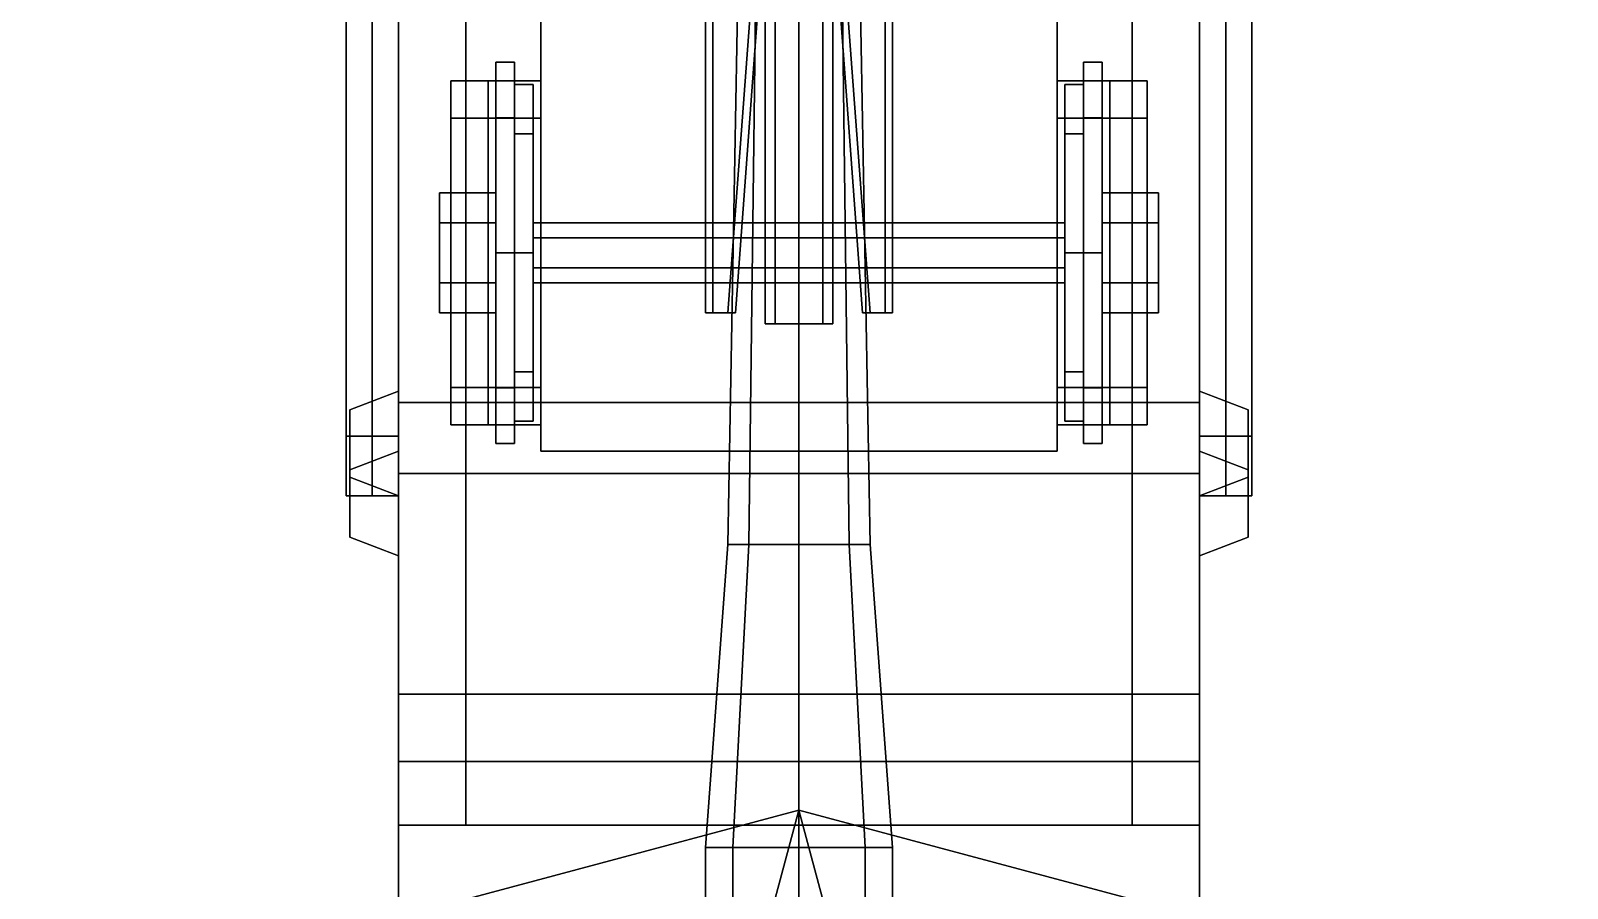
# Model space of a CAD drawing. Header units: millimetres. Extents: x -5.7 to 2.4, y -19.3 to 8.9.
# Drawn here: x -2.052 to 2.052, y 2.161 to 4.454 of the extents above; entities that cross this region are included whole.
import ezdxf

# ---------------------------------------------------------------- set-up
doc = ezdxf.new("R2010")
doc.units = ezdxf.units.MM
for name, color, linetype in [('gun', 1, 'Continuous'), ('supports', 5, 'Continuous'), ('turret', 2, 'Continuous'), ('wheels', 2, 'Continuous')]:
    doc.layers.add(name, color=color, linetype=linetype)

msp = doc.modelspace()

# ---------------------------------------------------------------- linework, layer by layer
for points in [[(-0.69, 8, 1.05), (-0.69, 8, 0.24), (-0.69, 3.33, 0.24), (-0.69, 3.33, 1.05)], [(-0.69, 3.33, 0.24), (-0.69, 8, 0.24), (0.69, 8, 0.24), (0.69, 3.33, 0.24)], [(0.69, 3.33, 0.24), (0.69, 8, 0.24), (0.69, 8, 1.05), (0.69, 3.33, 1.05)], [(-1.07, 6.57, 2.71), (-1.07, 6.57, 2.19), (-1.07, 3.27, 2.19), (-1.07, 3.27, 2.71)], [(-1.07, 3.27, 2.19), (-1.07, 6.57, 2.19), (-0.89, 6.57, 2.19), (-0.89, 3.27, 2.19)], [(-0.89, 3.27, 2.71), (-0.89, 6.57, 2.71), (-1.07, 6.57, 2.71), (-1.07, 3.27, 2.71)], [(-0.89, 3.27, 2.19), (-0.89, 6.57, 2.19), (-0.89, 6.57, 2.71), (-0.89, 3.27, 2.71)], [(0.89, 6.57, 2.71), (0.89, 6.57, 2.19), (0.89, 3.27, 2.19), (0.89, 3.27, 2.71)], [(1.07, 3.27, 2.71), (1.07, 6.57, 2.71), (0.89, 6.57, 2.71), (0.89, 3.27, 2.71)], [(0.89, 3.27, 2.19), (0.89, 6.57, 2.19), (1.07, 6.57, 2.19), (1.07, 3.27, 2.19)], [(1.07, 3.27, 2.19), (1.07, 6.57, 2.19), (1.07, 6.57, 2.71), (1.07, 3.27, 2.71)], [(-1.07, 5.56, 1.92), (-1.07, 5.56, 1.41), (-1.07, 3.46, 1.41), (-1.07, 3.27, 1.92)], [(1.07, 3.27, 1.92), (1.07, 5.56, 1.92), (-1.07, 5.56, 1.92), (-1.07, 3.27, 1.92)], [(-1.07, 3.46, 1.41), (-1.07, 5.56, 1.41), (1.07, 5.56, 1.41), (1.07, 3.46, 1.41)], [(-0.69, 5.56, 1.05), (-0.69, 3.33, 1.05), (0.69, 3.33, 1.05), (0.69, 5.56, 1.05)], [(1.07, 3.46, 1.41), (1.07, 5.56, 1.41), (1.07, 5.56, 1.92), (1.07, 3.27, 1.92)], [(-0.13, 4.51, 2.78), (-0.19, 3.7, 2.94), (-0.25, 3.7, 3.1), (-0.25, 4.51, 3.1)], [(-0.25, 4.51, 3.1), (-0.25, 3.7, 3.1), (-0.23, 3.7, 3.1), (-0.23, 4.51, 3.1)], [(-0.23, 3.7, 3.1), (-0.17, 3.7, 2.96), (-0.11, 4.51, 2.8), (-0.23, 4.51, 3.1)], [(-0.11, 4.51, 2.8), (-0.17, 3.7, 2.96), (-0.19, 3.7, 2.94), (-0.13, 4.51, 2.78)], [(0.11, 4.51, 2.8), (0.17, 3.7, 2.96), (0.23, 3.7, 3.1), (0.23, 4.51, 3.1)], [(0.13, 4.51, 2.78), (0.19, 3.7, 2.94), (0.17, 3.7, 2.96), (0.11, 4.51, 2.8)], [(0.25, 3.7, 3.1), (0.19, 3.7, 2.94), (0.13, 4.51, 2.78), (0.25, 4.51, 3.1)], [(0.23, 4.51, 3.1), (0.23, 3.7, 3.1), (0.25, 3.7, 3.1), (0.25, 4.51, 3.1)], [(-0.93, 4.32, 0.37), (-0.93, 4.32, 0.19), (-0.93, 3.4, 0.19), (-0.93, 3.4, 0.37)], [(-0.83, 4.32, 0.95), (-0.83, 4.32, 0.19), (-0.93, 4.32, 0.19), (-0.93, 4.32, 1.05)], [(-0.93, 3.4, 0.19), (-0.93, 4.32, 0.19), (-0.83, 4.32, 0.19), (-0.83, 3.4, 0.19)], [(-0.93, 4.32, 0.69), (-0.93, 4.32, 0.37), (-0.93, 4.22, 0.37), (-0.93, 4.22, 0.69)], [(-0.83, 3.4, 0.37), (-0.83, 4.32, 0.37), (-0.93, 4.32, 0.37), (-0.93, 3.4, 0.37)], [(-0.93, 4.32, 1.05), (-0.93, 4.32, 0.87), (-0.93, 4.22, 0.87), (-0.93, 4.22, 1.05)], [(-0.93, 3.4, 0.69), (-0.93, 4.32, 0.69), (-0.83, 4.32, 0.69), (-0.83, 3.4, 0.69)], [(-0.93, 4.32, 0.87), (-0.93, 4.32, 0.69), (-0.93, 3.4, 0.69), (-0.93, 3.4, 0.87)], [(-0.69, 4.32, 1.05), (-0.69, 4.32, 0.95), (-0.83, 4.32, 0.95), (-0.93, 4.32, 1.05)], [(-0.69, 4.22, 1.05), (-0.69, 4.32, 1.05), (-0.93, 4.32, 1.05), (-0.93, 4.22, 1.05)], [(-0.83, 3.4, 0.19), (-0.83, 4.32, 0.19), (-0.83, 4.32, 0.37), (-0.83, 3.4, 0.37)], [(-0.83, 4.22, 0.37), (-0.83, 4.32, 0.37), (-0.83, 4.32, 0.69), (-0.83, 4.22, 0.69)], [(-0.83, 3.4, 0.69), (-0.83, 4.32, 0.69), (-0.83, 4.32, 0.87), (-0.83, 3.4, 0.87)], [(-0.83, 4.22, 0.87), (-0.83, 4.32, 0.87), (-0.83, 4.32, 0.95), (-0.83, 4.22, 0.95)], [(-0.83, 4.22, 0.95), (-0.83, 4.32, 0.95), (-0.69, 4.32, 0.95), (-0.69, 4.22, 0.95)], [(0.69, 4.22, 0.95), (0.69, 4.32, 0.95), (0.83, 4.32, 0.95), (0.83, 4.22, 0.95)], [(0.93, 4.32, 1.05), (0.83, 4.32, 0.95), (0.69, 4.32, 0.95), (0.69, 4.32, 1.05)], [(0.93, 4.22, 1.05), (0.93, 4.32, 1.05), (0.69, 4.32, 1.05), (0.69, 4.22, 1.05)], [(0.83, 4.32, 0.19), (0.83, 3.4, 0.19), (0.83, 3.4, 0.37), (0.83, 4.32, 0.37)], [(0.93, 4.32, 1.05), (0.93, 4.32, 0.19), (0.83, 4.32, 0.19), (0.83, 4.32, 0.95)], [(0.93, 4.32, 0.19), (0.93, 3.4, 0.19), (0.83, 3.4, 0.19), (0.83, 4.32, 0.19)], [(0.83, 4.32, 0.37), (0.83, 4.22, 0.37), (0.83, 4.22, 0.69), (0.83, 4.32, 0.69)], [(0.83, 4.32, 0.37), (0.83, 3.4, 0.37), (0.93, 3.4, 0.37), (0.93, 4.32, 0.37)], [(0.83, 4.32, 0.69), (0.83, 3.4, 0.69), (0.83, 3.4, 0.87), (0.83, 4.32, 0.87)], [(0.93, 4.32, 0.69), (0.93, 3.4, 0.69), (0.83, 3.4, 0.69), (0.83, 4.32, 0.69)], [(0.83, 4.32, 0.87), (0.83, 4.22, 0.87), (0.83, 4.22, 0.95), (0.83, 4.32, 0.95)], [(0.93, 3.4, 0.37), (0.93, 3.4, 0.19), (0.93, 4.32, 0.19), (0.93, 4.32, 0.37)], [(0.93, 4.22, 0.69), (0.93, 4.22, 0.37), (0.93, 4.32, 0.37), (0.93, 4.32, 0.69)], [(0.93, 4.22, 1.05), (0.93, 4.22, 0.87), (0.93, 4.32, 0.87), (0.93, 4.32, 1.05)], [(0.93, 3.4, 0.87), (0.93, 3.4, 0.69), (0.93, 4.32, 0.69), (0.93, 4.32, 0.87)], [(-0.93, 4.22, 0.69), (-0.93, 4.22, 0.37), (-0.83, 4.22, 0.37), (-0.83, 4.22, 0.69)], [(-0.83, 3.5, 0.87), (-0.83, 4.22, 0.87), (-0.93, 4.22, 0.87), (-0.93, 3.5, 0.87)], [(-0.93, 4.22, 1.05), (-0.93, 4.22, 0.87), (-0.83, 4.22, 0.87), (-0.83, 4.22, 0.95)], [(-0.93, 4.22, 1.05), (-0.83, 4.22, 0.95), (-0.69, 4.22, 0.95), (-0.69, 4.22, 1.05)], [(0.69, 4.22, 1.05), (0.69, 4.22, 0.95), (0.83, 4.22, 0.95), (0.93, 4.22, 1.05)], [(0.83, 4.22, 0.69), (0.83, 4.22, 0.37), (0.93, 4.22, 0.37), (0.93, 4.22, 0.69)], [(0.83, 4.22, 0.87), (0.83, 3.5, 0.87), (0.93, 3.5, 0.87), (0.93, 4.22, 0.87)], [(0.83, 4.22, 0.95), (0.83, 4.22, 0.87), (0.93, 4.22, 0.87), (0.93, 4.22, 1.05)], [(-0.96, 3.94, 0.3714), (-0.96, 3.78, 0.3714), (-0.96, 3.7, 0.51), (-0.96, 4.02, 0.51)], [(-0.96, 3.94, 0.3714), (-0.96, 4.02, 0.51), (-0.81, 4.02, 0.51), (-0.81, 3.94, 0.3714)], [(-0.96, 4.02, 0.51), (-0.96, 3.7, 0.51), (-0.96, 3.78, 0.6486), (-0.96, 3.94, 0.6486)], [(-0.96, 4.02, 0.51), (-0.96, 3.94, 0.6486), (-0.81, 3.94, 0.6486), (-0.81, 4.02, 0.51)], [(0.96, 4.02, 0.51), (0.96, 3.94, 0.3714), (0.81, 3.94, 0.3714), (0.81, 4.02, 0.51)], [(0.96, 3.94, 0.6486), (0.96, 4.02, 0.51), (0.81, 4.02, 0.51), (0.81, 3.94, 0.6486)], [(0.96, 3.78, 0.3714), (0.96, 3.94, 0.3714), (0.96, 4.02, 0.51), (0.96, 3.7, 0.51)], [(0.96, 3.7, 0.51), (0.96, 4.02, 0.51), (0.96, 3.94, 0.6486), (0.96, 3.78, 0.6486)], [(-0.96, 3.78, 0.3714), (-0.96, 3.94, 0.3714), (-0.81, 3.94, 0.3714), (-0.81, 3.78, 0.3714)], [(-0.96, 3.94, 0.6486), (-0.96, 3.78, 0.6486), (-0.81, 3.78, 0.6486), (-0.81, 3.94, 0.6486)], [(0.96, 3.94, 0.3714), (0.96, 3.78, 0.3714), (0.81, 3.78, 0.3714), (0.81, 3.94, 0.3714)], [(0.96, 3.78, 0.6486), (0.96, 3.94, 0.6486), (0.81, 3.94, 0.6486), (0.81, 3.78, 0.6486)], [(-0.96, 3.7, 0.51), (-0.96, 3.78, 0.3714), (-0.81, 3.78, 0.3714), (-0.81, 3.7, 0.51)], [(-0.96, 3.78, 0.6486), (-0.96, 3.7, 0.51), (-0.81, 3.7, 0.51), (-0.81, 3.78, 0.6486)], [(0.96, 3.78, 0.3714), (0.96, 3.7, 0.51), (0.81, 3.7, 0.51), (0.81, 3.78, 0.3714)], [(0.96, 3.7, 0.51), (0.96, 3.78, 0.6486), (0.81, 3.78, 0.6486), (0.81, 3.7, 0.51)], [(-0.25, 3.7, 3.1), (-0.19, 3.7, 2.94), (-0.17, 3.7, 2.96), (-0.23, 3.7, 3.1)], [(0.23, 3.7, 3.1), (0.17, 3.7, 2.96), (0.19, 3.7, 2.94), (0.25, 3.7, 3.1)], [(-1.07, 3.49, 1.82), (-1.07, 3.49, 1.63), (-1.2, 3.44, 1.63), (-1.2, 3.44, 1.82)], [(-1.07, 3.49, 1.63), (-1.07, 3.21, 1.63), (-1.2, 3.26, 1.63), (-1.2, 3.44, 1.63)], [(-1.2, 3.44, 1.82), (-1.2, 3.26, 1.82), (-1.07, 3.21, 1.82), (-1.07, 3.49, 1.82)], [(-0.83, 3.5, 0.69), (-0.83, 3.5, 0.37), (-0.93, 3.5, 0.37), (-0.93, 3.5, 0.69)], [(-0.93, 3.5, 0.69), (-0.93, 3.5, 0.37), (-0.93, 3.4, 0.37), (-0.93, 3.4, 0.69)], [(-0.93, 3.5, 1.05), (-0.93, 3.5, 0.87), (-0.93, 3.4, 0.87), (-0.93, 3.4, 1.05)], [(-0.69, 3.4, 1.05), (-0.69, 3.5, 1.05), (-0.93, 3.5, 1.05), (-0.93, 3.4, 1.05)], [(-0.83, 3.5, 0.95), (-0.83, 3.5, 0.87), (-0.93, 3.5, 0.87), (-0.93, 3.5, 1.05)], [(-0.69, 3.5, 1.05), (-0.69, 3.5, 0.95), (-0.83, 3.5, 0.95), (-0.93, 3.5, 1.05)], [(-0.83, 3.4, 0.37), (-0.83, 3.5, 0.37), (-0.83, 3.5, 0.69), (-0.83, 3.4, 0.69)], [(-0.83, 3.4, 0.87), (-0.83, 3.5, 0.87), (-0.83, 3.5, 0.95), (-0.83, 3.4, 0.95)], [(-0.83, 3.4, 0.95), (-0.83, 3.5, 0.95), (-0.69, 3.5, 0.95), (-0.69, 3.4, 0.95)], [(0.69, 3.4, 0.95), (0.69, 3.5, 0.95), (0.83, 3.5, 0.95), (0.83, 3.4, 0.95)], [(0.93, 3.5, 1.05), (0.83, 3.5, 0.95), (0.69, 3.5, 0.95), (0.69, 3.5, 1.05)], [(0.93, 3.4, 1.05), (0.93, 3.5, 1.05), (0.69, 3.5, 1.05), (0.69, 3.4, 1.05)], [(0.93, 3.5, 0.69), (0.93, 3.5, 0.37), (0.83, 3.5, 0.37), (0.83, 3.5, 0.69)], [(0.83, 3.5, 0.37), (0.83, 3.4, 0.37), (0.83, 3.4, 0.69), (0.83, 3.5, 0.69)], [(0.93, 3.5, 1.05), (0.93, 3.5, 0.87), (0.83, 3.5, 0.87), (0.83, 3.5, 0.95)], [(0.83, 3.5, 0.87), (0.83, 3.4, 0.87), (0.83, 3.4, 0.95), (0.83, 3.5, 0.95)], [(0.93, 3.4, 0.69), (0.93, 3.4, 0.37), (0.93, 3.5, 0.37), (0.93, 3.5, 0.69)], [(0.93, 3.4, 1.05), (0.93, 3.4, 0.87), (0.93, 3.5, 0.87), (0.93, 3.5, 1.05)], [(1.2, 3.44, 1.82), (1.2, 3.44, 1.63), (1.07, 3.49, 1.63), (1.07, 3.49, 1.82)], [(1.07, 3.21, 1.63), (1.07, 3.49, 1.63), (1.2, 3.44, 1.63), (1.2, 3.26, 1.63)], [(1.2, 3.26, 1.82), (1.2, 3.44, 1.82), (1.07, 3.49, 1.82), (1.07, 3.21, 1.82)], [(1.07, 3.46, 1.41), (1.07, 2.68, 0.38), (-1.07, 2.68, 0.38), (-1.07, 3.46, 1.41)], [(-1.07, 3.46, 1.41), (-1.07, 2.68, 0.38), (-1.07, 2.33, 0.99), (-1.07, 3.27, 1.92)], [(1.07, 2.33, 0.99), (1.07, 2.68, 0.38), (1.07, 3.46, 1.41), (1.07, 3.27, 1.92)], [(-1.2, 3.44, 1.63), (-1.2, 3.26, 1.63), (-1.2, 3.26, 1.82), (-1.2, 3.44, 1.82)], [(1.2, 3.26, 1.63), (1.2, 3.44, 1.63), (1.2, 3.44, 1.82), (1.2, 3.26, 1.82)], [(-0.93, 3.4, 1.05), (-0.93, 3.4, 0.19), (-0.83, 3.4, 0.19), (-0.83, 3.4, 0.95)], [(-0.93, 3.4, 1.05), (-0.83, 3.4, 0.95), (-0.69, 3.4, 0.95), (-0.69, 3.4, 1.05)], [(0.69, 3.4, 1.05), (0.69, 3.4, 0.95), (0.83, 3.4, 0.95), (0.93, 3.4, 1.05)], [(0.83, 3.4, 0.95), (0.83, 3.4, 0.19), (0.93, 3.4, 0.19), (0.93, 3.4, 1.05)], [(-1.07, 3.33, 1.48), (-1.07, 3.33, 1.29), (-1.2, 3.28, 1.29), (-1.2, 3.28, 1.48)], [(-1.07, 3.33, 1.29), (-1.07, 3.05, 1.29), (-1.2, 3.1, 1.29), (-1.2, 3.28, 1.29)], [(-1.2, 3.28, 1.48), (-1.2, 3.1, 1.48), (-1.07, 3.05, 1.48), (-1.07, 3.33, 1.48)], [(-0.69, 3.33, 1.05), (-0.69, 3.33, 0.24), (0.69, 3.33, 0.24), (0.69, 3.33, 1.05)], [(1.2, 3.28, 1.48), (1.2, 3.28, 1.29), (1.07, 3.33, 1.29), (1.07, 3.33, 1.48)], [(1.2, 3.1, 1.48), (1.2, 3.28, 1.48), (1.07, 3.33, 1.48), (1.07, 3.05, 1.48)], [(1.07, 3.05, 1.29), (1.07, 3.33, 1.29), (1.2, 3.28, 1.29), (1.2, 3.1, 1.29)], [(-1.2, 3.28, 1.29), (-1.2, 3.1, 1.29), (-1.2, 3.1, 1.48), (-1.2, 3.28, 1.48)], [(-1.2, 3.26, 1.82), (-1.2, 3.26, 1.63), (-1.07, 3.21, 1.63), (-1.07, 3.21, 1.82)], [(-1.07, 3.27, 2.71), (-1.07, 3.27, 1.92), (-1.07, 2.33, 0.99), (-1.07, 2.33, 2.71)], [(-0.89, 2.33, 2.71), (-0.89, 3.27, 2.71), (-1.07, 3.27, 2.71), (-1.07, 2.33, 2.71)], [(-0.89, 3.27, 2.19), (-0.89, 3.27, 1.92), (-1.07, 3.27, 1.92), (-1.07, 3.27, 2.19)], [(-0.89, 3.27, 1.92), (-0.89, 2.33, 0.99), (0.89, 2.33, 0.99), (0.89, 3.27, 1.92)], [(-0.89, 2.33, 0.99), (-0.89, 3.27, 1.92), (-0.89, 3.27, 2.71), (-0.89, 2.33, 2.71)], [(0.89, 3.27, 2.71), (0.89, 3.27, 1.92), (0.89, 2.33, 0.99), (0.89, 2.33, 2.71)], [(1.07, 3.27, 2.19), (1.07, 3.27, 1.92), (0.89, 3.27, 1.92), (0.89, 3.27, 2.19)], [(1.07, 2.33, 2.71), (1.07, 3.27, 2.71), (0.89, 3.27, 2.71), (0.89, 2.33, 2.71)], [(1.07, 2.33, 0.99), (1.07, 3.27, 1.92), (1.07, 3.27, 2.71), (1.07, 2.33, 2.71)], [(1.07, 3.21, 1.82), (1.07, 3.21, 1.63), (1.2, 3.26, 1.63), (1.2, 3.26, 1.82)], [(1.2, 3.1, 1.29), (1.2, 3.28, 1.29), (1.2, 3.28, 1.48), (1.2, 3.1, 1.48)], [(-1.2, 3.1, 1.48), (-1.2, 3.1, 1.29), (-1.07, 3.05, 1.29), (-1.07, 3.05, 1.48)], [(1.07, 3.05, 1.48), (1.07, 3.05, 1.29), (1.2, 3.1, 1.29), (1.2, 3.1, 1.48)], [(-1.07, 2.33, 0.99), (-1.07, 2.68, 0.38), (-1.07, 2.5, 0.3), (-1.07, 2.33, 0.99)], [(-1.07, 2.5, 0.3), (-1.07, 2.68, 0.38), (1.07, 2.68, 0.38), (1.07, 2.5, 0.3)], [(1.07, 2.5, 0.3), (1.07, 2.68, 0.38), (1.07, 2.33, 0.99)], [(-1.07, 2.33, 0.99), (-1.07, 2.5, 0.3), (-1.07, -1.89, 0.3), (-1.07, -1.56, 0.99)], [(-1.07, -1.89, 0.3), (-1.07, 2.5, 0.3), (1.07, 2.5, 0.3), (1.07, -1.89, 0.3)], [(1.07, -1.89, 0.3), (1.07, 2.5, 0.3), (1.07, 2.33, 0.99), (1.07, -1.56, 0.99)], [(1.07, -1.56, 0.99), (1.07, 2.33, 0.99), (-1.07, 2.33, 0.99), (-1.07, -1.56, 0.99)], [(-1.07, 2.33, 2.71), (-1.07, 2.33, 0.99), (-0.89, 2.33, 0.99), (-0.89, 2.33, 2.71)], [(0.89, 2.33, 2.71), (0.89, 2.33, 0.99), (1.07, 2.33, 0.99), (1.07, 2.33, 2.71)]]:
    msp.add_3dface(points)
at = {"layer": 'gun'}
for points in [[(-0.0636, 3.67, 3.5136), (-0.09, 3.67, 3.45), (-0.09, 7.67, 3.45), (-0.0636, 7.67, 3.5136)], [(-0.09, 3.67, 3.45), (-0.0636, 3.67, 3.3864), (-0.0636, 7.67, 3.3864), (-0.09, 7.67, 3.45)], [(0, 3.67, 3.54), (-0.0636, 3.67, 3.5136), (-0.0636, 7.67, 3.5136), (0, 7.67, 3.54)], [(-0.0636, 3.67, 3.3864), (0, 3.67, 3.36), (0, 7.67, 3.36), (-0.0636, 7.67, 3.3864)], [(0.0636, 3.67, 3.5136), (0, 3.67, 3.54), (0, 7.67, 3.54), (0.0636, 7.67, 3.5136)], [(0, 3.67, 3.36), (0.0636, 3.67, 3.3864), (0.0636, 7.67, 3.3864), (0, 7.67, 3.36)], [(0.09, 3.67, 3.45), (0.0636, 3.67, 3.5136), (0.0636, 7.67, 3.5136), (0.09, 7.67, 3.45)], [(0.0636, 3.67, 3.3864), (0.09, 3.67, 3.45), (0.09, 7.67, 3.45), (0.0636, 7.67, 3.3864)], [(-0.19, 3.08, 3.45), (-0.1344, 3.08, 3.5844), (-0.1061, 5.3, 3.5561), (-0.15, 5.3, 3.45)], [(-0.1344, 3.08, 3.3156), (-0.19, 3.08, 3.45), (-0.15, 5.3, 3.45), (-0.1061, 5.3, 3.3439)], [(-0.1344, 3.08, 3.5844), (0, 3.08, 3.64), (0, 5.3, 3.6), (-0.1061, 5.3, 3.5561)], [(0, 3.08, 3.26), (-0.1344, 3.08, 3.3156), (-0.1061, 5.3, 3.3439), (0, 5.3, 3.3)], [(0, 3.08, 3.64), (0.1344, 3.08, 3.5844), (0.1061, 5.3, 3.5561), (0, 5.3, 3.6)], [(0.1344, 3.08, 3.3156), (0, 3.08, 3.26), (0, 5.3, 3.3), (0.1061, 5.3, 3.3439)], [(0.1344, 3.08, 3.5844), (0.19, 3.08, 3.45), (0.15, 5.3, 3.45), (0.1061, 5.3, 3.5561)], [(0.19, 3.08, 3.45), (0.1344, 3.08, 3.3156), (0.1061, 5.3, 3.3439), (0.15, 5.3, 3.45)], [(-0.25, 2.27, 3.45), (-0.1768, 2.27, 3.6268), (-0.1344, 3.08, 3.5844), (-0.19, 3.08, 3.45)], [(-0.1768, 2.27, 3.2732), (-0.25, 2.27, 3.45), (-0.19, 3.08, 3.45), (-0.1344, 3.08, 3.3156)], [(-0.1768, 2.27, 3.6268), (0, 2.27, 3.7), (0, 3.08, 3.64), (-0.1344, 3.08, 3.5844)], [(0, 2.27, 3.2), (-0.1768, 2.27, 3.2732), (-0.1344, 3.08, 3.3156), (0, 3.08, 3.26)], [(0, 2.27, 3.7), (0.1768, 2.27, 3.6268), (0.1344, 3.08, 3.5844), (0, 3.08, 3.64)], [(0.1768, 2.27, 3.2732), (0, 2.27, 3.2), (0, 3.08, 3.26), (0.1344, 3.08, 3.3156)], [(0.1768, 2.27, 3.6268), (0.25, 2.27, 3.45), (0.19, 3.08, 3.45), (0.1344, 3.08, 3.5844)], [(0.25, 2.27, 3.45), (0.1768, 2.27, 3.2732), (0.1344, 3.08, 3.3156), (0.19, 3.08, 3.45)], [(-0.25, -0.48, 3.45), (-0.1768, -0.48, 3.6268), (-0.1768, 2.27, 3.6268), (-0.25, 2.27, 3.45)], [(-0.1768, -0.48, 3.2732), (-0.25, -0.48, 3.45), (-0.25, 2.27, 3.45), (-0.1768, 2.27, 3.2732)], [(-0.1768, -0.48, 3.6268), (0, -0.48, 3.7), (0, 2.27, 3.7), (-0.1768, 2.27, 3.6268)], [(0, -0.48, 3.2), (-0.1768, -0.48, 3.2732), (-0.1768, 2.27, 3.2732), (0, 2.27, 3.2)], [(0, -0.48, 3.7), (0.1768, -0.48, 3.6268), (0.1768, 2.27, 3.6268), (0, 2.27, 3.7)], [(0.1768, -0.48, 3.2732), (0, -0.48, 3.2), (0, 2.27, 3.2), (0.1768, 2.27, 3.2732)], [(0.1768, -0.48, 3.6268), (0.25, -0.48, 3.45), (0.25, 2.27, 3.45), (0.1768, 2.27, 3.6268)], [(0.25, -0.48, 3.45), (0.1768, -0.48, 3.2732), (0.1768, 2.27, 3.2732), (0.25, 2.27, 3.45)]]:
    msp.add_3dface(points, dxfattribs=at)
at = {"layer": 'supports'}
for points in [[(-1.21, 3.37, 1.72), (-1.14, 3.37, 1.79), (-1.14, 7.28, 1.53), (-1.21, 7.28, 1.46)], [(-1.14, 3.37, 1.65), (-1.21, 3.37, 1.72), (-1.21, 7.28, 1.46), (-1.14, 7.28, 1.39)], [(-1.14, 3.37, 1.79), (-1.07, 3.37, 1.72), (-1.07, 7.28, 1.46), (-1.14, 7.28, 1.53)], [(-1.07, 3.37, 1.72), (-1.14, 3.37, 1.65), (-1.14, 7.28, 1.39), (-1.07, 7.28, 1.46)], [(1.14, 3.37, 1.65), (1.07, 3.37, 1.72), (1.07, 7.28, 1.46), (1.14, 7.28, 1.39)], [(1.07, 3.37, 1.72), (1.14, 3.37, 1.79), (1.14, 7.28, 1.53), (1.07, 7.28, 1.46)], [(1.21, 3.37, 1.72), (1.14, 3.37, 1.65), (1.14, 7.28, 1.39), (1.21, 7.28, 1.46)], [(1.14, 3.37, 1.79), (1.21, 3.37, 1.72), (1.21, 7.28, 1.46), (1.14, 7.28, 1.53)], [(-1.14, 3.21, 1.31), (-1.21, 3.21, 1.38), (-1.21, 7.12, 0.69), (-1.14, 7.12, 0.62)], [(-1.21, 3.21, 1.38), (-1.14, 3.21, 1.45), (-1.14, 7.12, 0.76), (-1.21, 7.12, 0.69)], [(-1.07, 3.21, 1.38), (-1.14, 3.21, 1.31), (-1.14, 7.12, 0.62), (-1.07, 7.12, 0.69)], [(-1.14, 3.21, 1.45), (-1.07, 3.21, 1.38), (-1.07, 7.12, 0.69), (-1.14, 7.12, 0.76)], [(1.07, 3.21, 1.38), (1.14, 3.21, 1.45), (1.14, 7.12, 0.76), (1.07, 7.12, 0.69)], [(1.14, 3.21, 1.31), (1.07, 3.21, 1.38), (1.07, 7.12, 0.69), (1.14, 7.12, 0.62)], [(1.14, 3.21, 1.45), (1.21, 3.21, 1.38), (1.21, 7.12, 0.69), (1.14, 7.12, 0.76)], [(1.21, 3.21, 1.38), (1.14, 3.21, 1.31), (1.14, 7.12, 0.62), (1.21, 7.12, 0.69)], [(-1.21, 3.37, 1.72), (-1.14, 3.37, 1.65), (-1.07, 3.37, 1.72), (-1.14, 3.37, 1.79)], [(1.07, 3.37, 1.72), (1.14, 3.37, 1.65), (1.21, 3.37, 1.72), (1.14, 3.37, 1.79)], [(-1.21, 3.21, 1.38), (-1.14, 3.21, 1.31), (-1.07, 3.21, 1.38), (-1.14, 3.21, 1.45)], [(1.07, 3.21, 1.38), (1.14, 3.21, 1.31), (1.21, 3.21, 1.38), (1.14, 3.21, 1.45)]]:
    msp.add_3dface(points, dxfattribs=at)
at = {"layer": 'turret'}
for points in [[(0, 2.37, 2.15), (-1.185, -2.0525, 2.15), (-2.0525, -1.185, 2.15), (-1.185, 2.0525, 2.15)], [(-1.185, 2.0525, 2.25), (0, 2.37, 2.25), (0, 2.37, 2.15), (-1.185, 2.0525, 2.15)], [(1.185, 2.0525, 2.15), (0, -2.37, 2.15), (-1.185, -2.0525, 2.15), (0, 2.37, 2.15)], [(1.185, -2.0525, 2.25), (0, 2.37, 2.25), (-1.185, 2.0525, 2.25), (0, -2.37, 2.25)], [(0, 2.37, 2.25), (1.185, 2.0525, 2.25), (1.185, 2.0525, 2.15), (0, 2.37, 2.15)], [(2.0525, -1.185, 2.25), (1.185, 2.0525, 2.25), (0, 2.37, 2.25), (1.185, -2.0525, 2.25)]]:
    msp.add_3dface(points, dxfattribs=at)
at = {"layer": 'wheels'}
for points in [[(-0.81, 3.4994, 0.1494), (-0.81, 4.37, 0.51), (-0.81, 4.2206, 0.1494), (-0.81, 3.86)], [(-0.76, 4.37, 0.51), (-0.76, 4.2206, 0.1494), (-0.81, 4.2206, 0.1494), (-0.81, 4.37, 0.51)], [(-0.81, 3.35, 0.51), (-0.81, 4.2206, 0.8706), (-0.81, 4.37, 0.51), (-0.81, 3.4994, 0.1494)], [(-0.76, 4.2206, 0.8706), (-0.76, 4.37, 0.51), (-0.81, 4.37, 0.51), (-0.81, 4.2206, 0.8706)], [(-0.76, 4.31, 0.51), (-0.76, 4.1782, 0.1918), (-0.76, 4.2206, 0.1494), (-0.76, 4.37, 0.51)], [(-0.76, 4.1782, 0.8282), (-0.76, 4.31, 0.51), (-0.76, 4.37, 0.51), (-0.76, 4.2206, 0.8706)], [(0.76, 4.1782, 0.1918), (0.76, 4.31, 0.51), (0.76, 4.37, 0.51), (0.76, 4.2206, 0.1494)], [(0.76, 4.2206, 0.1494), (0.76, 4.37, 0.51), (0.81, 4.37, 0.51), (0.81, 4.2206, 0.1494)], [(0.76, 4.31, 0.51), (0.76, 4.1782, 0.8282), (0.76, 4.2206, 0.8706), (0.76, 4.37, 0.51)], [(0.76, 4.37, 0.51), (0.76, 4.2206, 0.8706), (0.81, 4.2206, 0.8706), (0.81, 4.37, 0.51)], [(0.81, 4.2206, 0.8706), (0.81, 3.86, 1.02), (0.81, 3.4994, 0.8706), (0.81, 4.37, 0.51)], [(0.81, 4.37, 0.51), (0.81, 3.4994, 0.8706), (0.81, 3.35, 0.51), (0.81, 4.2206, 0.1494)], [(-0.71, 4.31, 0.51), (-0.71, 4.1782, 0.1918), (-0.76, 4.1782, 0.1918), (-0.76, 4.31, 0.51)], [(-0.71, 4.1782, 0.8282), (-0.71, 4.31, 0.51), (-0.76, 4.31, 0.51), (-0.76, 4.1782, 0.8282)], [(-0.71, 3.5418, 0.8282), (-0.71, 4.31, 0.51), (-0.71, 4.1782, 0.8282), (-0.71, 3.86, 0.96)], [(-0.71, 3.41, 0.51), (-0.71, 4.1782, 0.1918), (-0.71, 4.31, 0.51), (-0.71, 3.5418, 0.8282)], [(0.71, 4.1782, 0.1918), (0.71, 3.86, 0.06), (0.71, 3.5418, 0.1918), (0.71, 4.31, 0.51)], [(0.71, 4.31, 0.51), (0.71, 3.5418, 0.1918), (0.71, 3.41, 0.51), (0.71, 4.1782, 0.8282)], [(0.71, 4.1782, 0.1918), (0.71, 4.31, 0.51), (0.76, 4.31, 0.51), (0.76, 4.1782, 0.1918)], [(0.71, 4.31, 0.51), (0.71, 4.1782, 0.8282), (0.76, 4.1782, 0.8282), (0.76, 4.31, 0.51)], [(-0.76, 3.86, 1.02), (-0.76, 4.2206, 0.8706), (-0.81, 4.2206, 0.8706), (-0.81, 3.86, 1.02)], [(-0.81, 3.4994, 0.8706), (-0.81, 3.86, 1.02), (-0.81, 4.2206, 0.8706), (-0.81, 3.35, 0.51)], [(-0.76, 4.2206, 0.1494), (-0.76, 3.86), (-0.81, 3.86), (-0.81, 4.2206, 0.1494)], [(-0.76, 3.86, 0.96), (-0.76, 4.1782, 0.8282), (-0.76, 4.2206, 0.8706), (-0.76, 3.86, 1.02)], [(-0.76, 4.1782, 0.1918), (-0.76, 3.86, 0.06), (-0.76, 3.86), (-0.76, 4.2206, 0.1494)], [(0.76, 4.1782, 0.8282), (0.76, 3.86, 0.96), (0.76, 3.86, 1.02), (0.76, 4.2206, 0.8706)], [(0.76, 4.2206, 0.8706), (0.76, 3.86, 1.02), (0.81, 3.86, 1.02), (0.81, 4.2206, 0.8706)], [(0.76, 3.86, 0.06), (0.76, 4.1782, 0.1918), (0.76, 4.2206, 0.1494), (0.76, 3.86)], [(0.76, 3.86), (0.76, 4.2206, 0.1494), (0.81, 4.2206, 0.1494), (0.81, 3.86)], [(0.81, 4.2206, 0.1494), (0.81, 3.35, 0.51), (0.81, 3.4994, 0.1494), (0.81, 3.86)], [(-0.71, 3.86, 0.96), (-0.71, 4.1782, 0.8282), (-0.76, 4.1782, 0.8282), (-0.76, 3.86, 0.96)], [(-0.71, 4.1782, 0.1918), (-0.71, 3.86, 0.06), (-0.76, 3.86, 0.06), (-0.76, 4.1782, 0.1918)], [(-0.71, 3.5418, 0.1918), (-0.71, 3.86, 0.06), (-0.71, 4.1782, 0.1918), (-0.71, 3.41, 0.51)], [(0.71, 4.1782, 0.8282), (0.71, 3.41, 0.51), (0.71, 3.5418, 0.8282), (0.71, 3.86, 0.96)], [(0.71, 4.1782, 0.8282), (0.71, 3.86, 0.96), (0.76, 3.86, 0.96), (0.76, 4.1782, 0.8282)], [(0.71, 3.86, 0.06), (0.71, 4.1782, 0.1918), (0.76, 4.1782, 0.1918), (0.76, 3.86, 0.06)], [(-0.71, 3.9, 0.4407), (-0.71, 3.94, 0.51), (0.71, 3.94, 0.51), (0.71, 3.9, 0.4407)], [(-0.71, 3.94, 0.51), (-0.71, 3.9, 0.5793), (0.71, 3.9, 0.5793), (0.71, 3.94, 0.51)], [(-0.71, 3.82, 0.4407), (-0.71, 3.9, 0.4407), (0.71, 3.9, 0.4407), (0.71, 3.82, 0.4407)], [(-0.71, 3.9, 0.5793), (-0.71, 3.82, 0.5793), (0.71, 3.82, 0.5793), (0.71, 3.9, 0.5793)], [(-0.76, 3.4994, 0.8706), (-0.76, 3.86, 1.02), (-0.81, 3.86, 1.02), (-0.81, 3.4994, 0.8706)], [(-0.76, 3.86), (-0.76, 3.4994, 0.1494), (-0.81, 3.4994, 0.1494), (-0.81, 3.86)], [(-0.71, 3.5418, 0.8282), (-0.71, 3.86, 0.96), (-0.76, 3.86, 0.96), (-0.76, 3.5418, 0.8282)], [(-0.76, 3.5418, 0.8282), (-0.76, 3.86, 0.96), (-0.76, 3.86, 1.02), (-0.76, 3.4994, 0.8706)], [(-0.76, 3.86, 0.06), (-0.76, 3.5418, 0.1918), (-0.76, 3.4994, 0.1494), (-0.76, 3.86)], [(-0.71, 3.86, 0.06), (-0.71, 3.5418, 0.1918), (-0.76, 3.5418, 0.1918), (-0.76, 3.86, 0.06)], [(0.71, 3.86, 0.96), (0.71, 3.5418, 0.8282), (0.76, 3.5418, 0.8282), (0.76, 3.86, 0.96)], [(0.71, 3.5418, 0.1918), (0.71, 3.86, 0.06), (0.76, 3.86, 0.06), (0.76, 3.5418, 0.1918)], [(0.76, 3.86, 0.96), (0.76, 3.5418, 0.8282), (0.76, 3.4994, 0.8706), (0.76, 3.86, 1.02)], [(0.76, 3.86, 1.02), (0.76, 3.4994, 0.8706), (0.81, 3.4994, 0.8706), (0.81, 3.86, 1.02)], [(0.76, 3.5418, 0.1918), (0.76, 3.86, 0.06), (0.76, 3.86), (0.76, 3.4994, 0.1494)], [(0.76, 3.4994, 0.1494), (0.76, 3.86), (0.81, 3.86), (0.81, 3.4994, 0.1494)], [(-0.71, 3.78, 0.51), (-0.71, 3.82, 0.4407), (0.71, 3.82, 0.4407), (0.71, 3.78, 0.51)], [(-0.71, 3.82, 0.5793), (-0.71, 3.78, 0.51), (0.71, 3.78, 0.51), (0.71, 3.82, 0.5793)], [(-0.71, 3.5418, 0.1918), (-0.71, 3.41, 0.51), (-0.76, 3.41, 0.51), (-0.76, 3.5418, 0.1918)], [(-0.76, 3.5418, 0.1918), (-0.76, 3.41, 0.51), (-0.76, 3.35, 0.51), (-0.76, 3.4994, 0.1494)], [(-0.71, 3.41, 0.51), (-0.71, 3.5418, 0.8282), (-0.76, 3.5418, 0.8282), (-0.76, 3.41, 0.51)], [(-0.76, 3.41, 0.51), (-0.76, 3.5418, 0.8282), (-0.76, 3.4994, 0.8706), (-0.76, 3.35, 0.51)], [(0.71, 3.41, 0.51), (0.71, 3.5418, 0.1918), (0.76, 3.5418, 0.1918), (0.76, 3.41, 0.51)], [(0.71, 3.5418, 0.8282), (0.71, 3.41, 0.51), (0.76, 3.41, 0.51), (0.76, 3.5418, 0.8282)], [(0.76, 3.41, 0.51), (0.76, 3.5418, 0.1918), (0.76, 3.4994, 0.1494), (0.76, 3.35, 0.51)], [(0.76, 3.5418, 0.8282), (0.76, 3.41, 0.51), (0.76, 3.35, 0.51), (0.76, 3.4994, 0.8706)], [(-0.76, 3.4994, 0.1494), (-0.76, 3.35, 0.51), (-0.81, 3.35, 0.51), (-0.81, 3.4994, 0.1494)], [(-0.76, 3.35, 0.51), (-0.76, 3.4994, 0.8706), (-0.81, 3.4994, 0.8706), (-0.81, 3.35, 0.51)], [(0.76, 3.35, 0.51), (0.76, 3.4994, 0.1494), (0.81, 3.4994, 0.1494), (0.81, 3.35, 0.51)], [(0.76, 3.4994, 0.8706), (0.76, 3.35, 0.51), (0.81, 3.35, 0.51), (0.81, 3.4994, 0.8706)]]:
    msp.add_3dface(points, dxfattribs=at)

doc.saveas('drawing.dxf')
